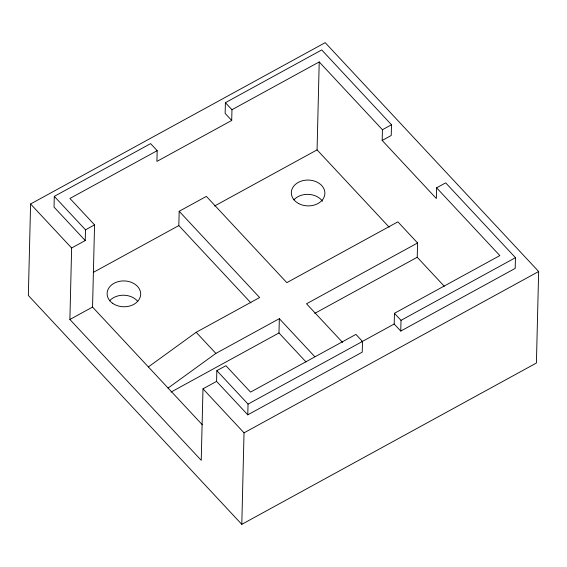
<?xml version="1.0" encoding="UTF-8"?>
<svg xmlns="http://www.w3.org/2000/svg" width="567" height="567" viewBox="0 0 567 567"><rect width="100%" height="100%" fill="white"/><g stroke="black" fill="none" stroke-linecap="round" stroke-linejoin="round"><path stroke-width="0.85" d="M30.59 203.978L28.35 295.485L241.797 524.347L536.41 363.022L538.65 271.515L325.203 42.653L30.59 203.978L71.633 247.992L69.89 319.483L201.235 460.319L202.986 388.827L216.58 381.385L216.842 370.655L225.907 365.694L250.536 392.102L355.92 334.395L362.49 341.44L362.228 352.164L247.779 414.831L216.58 381.385M436.618 187.812L499.832 255.589L394.448 313.296L394.185 324.019L400.756 331.064L515.197 268.397L515.46 257.673L445.683 182.85L436.618 187.812L436.356 198.535L382.172 140.446L391.237 135.478L391.499 124.754L321.723 49.931L225.404 102.677L231.967 109.722L231.705 120.445L156.917 161.397L157.179 150.673L150.616 143.628L54.297 196.373L54.035 207.097L85.234 240.543L71.633 247.992M85.234 240.543L85.497 229.819L54.297 196.373M202.291 424.74L92.549 307.073L94.561 224.858L69.932 198.45L157.179 150.673M250.876 302.828L178.832 225.574L179.179 211.278L206.374 196.388L286.824 282.649L397.878 221.839L417.581 242.967L417.227 257.262L444.244 286.236M225.404 102.677L225.142 113.4L231.705 120.445M241.797 524.347L244.03 432.841L202.986 388.827M247.779 414.831L248.041 404.108L216.842 370.655M306.003 361.937L278.985 332.964L279.333 318.668L215.878 353.411L168.073 388.055M389.118 227.126L317.073 149.879L319.221 61.938L231.967 109.722M382.172 140.446L382.434 129.723L319.221 61.938M400.756 331.064L401.018 320.341L394.448 313.296M148.377 366.927L196.175 332.29L259.629 297.54L179.179 211.278M85.497 229.819L94.561 224.858M93.406 272.351L178.832 225.574M214.567 206.005L317.073 149.879M382.434 129.723L391.499 124.754M69.89 319.483L92.549 307.073M417.581 242.967L306.527 303.777L342.553 342.397M171.043 392.073L278.985 332.964M314.72 313.395L417.227 257.262M361.824 341.745L394.185 324.019M248.041 404.108L362.49 341.44M401.018 320.341L515.46 257.673M244.03 432.841L538.65 271.515M279.333 318.668L314.756 356.65M196.175 332.29L215.878 353.411M293.89 199.853A16.79 12.921 1.4 0 1 322.488 201.221M109.58 300.843A16.79 12.921 1.4 0 1 137.738 301.375M298.646 203.56A16.79 12.921 1.4 0 0 324.848 194.112A16.79 12.921 1.4 0 0 300.829 181.263A16.79 12.921 1.4 0 0 298.646 203.56M112.521 303.232A16.79 12.921 1.4 0 0 140.283 296.839A16.79 12.921 1.4 0 0 118.9 281.459A16.79 12.921 1.4 0 0 112.521 303.232"/></g></svg>
